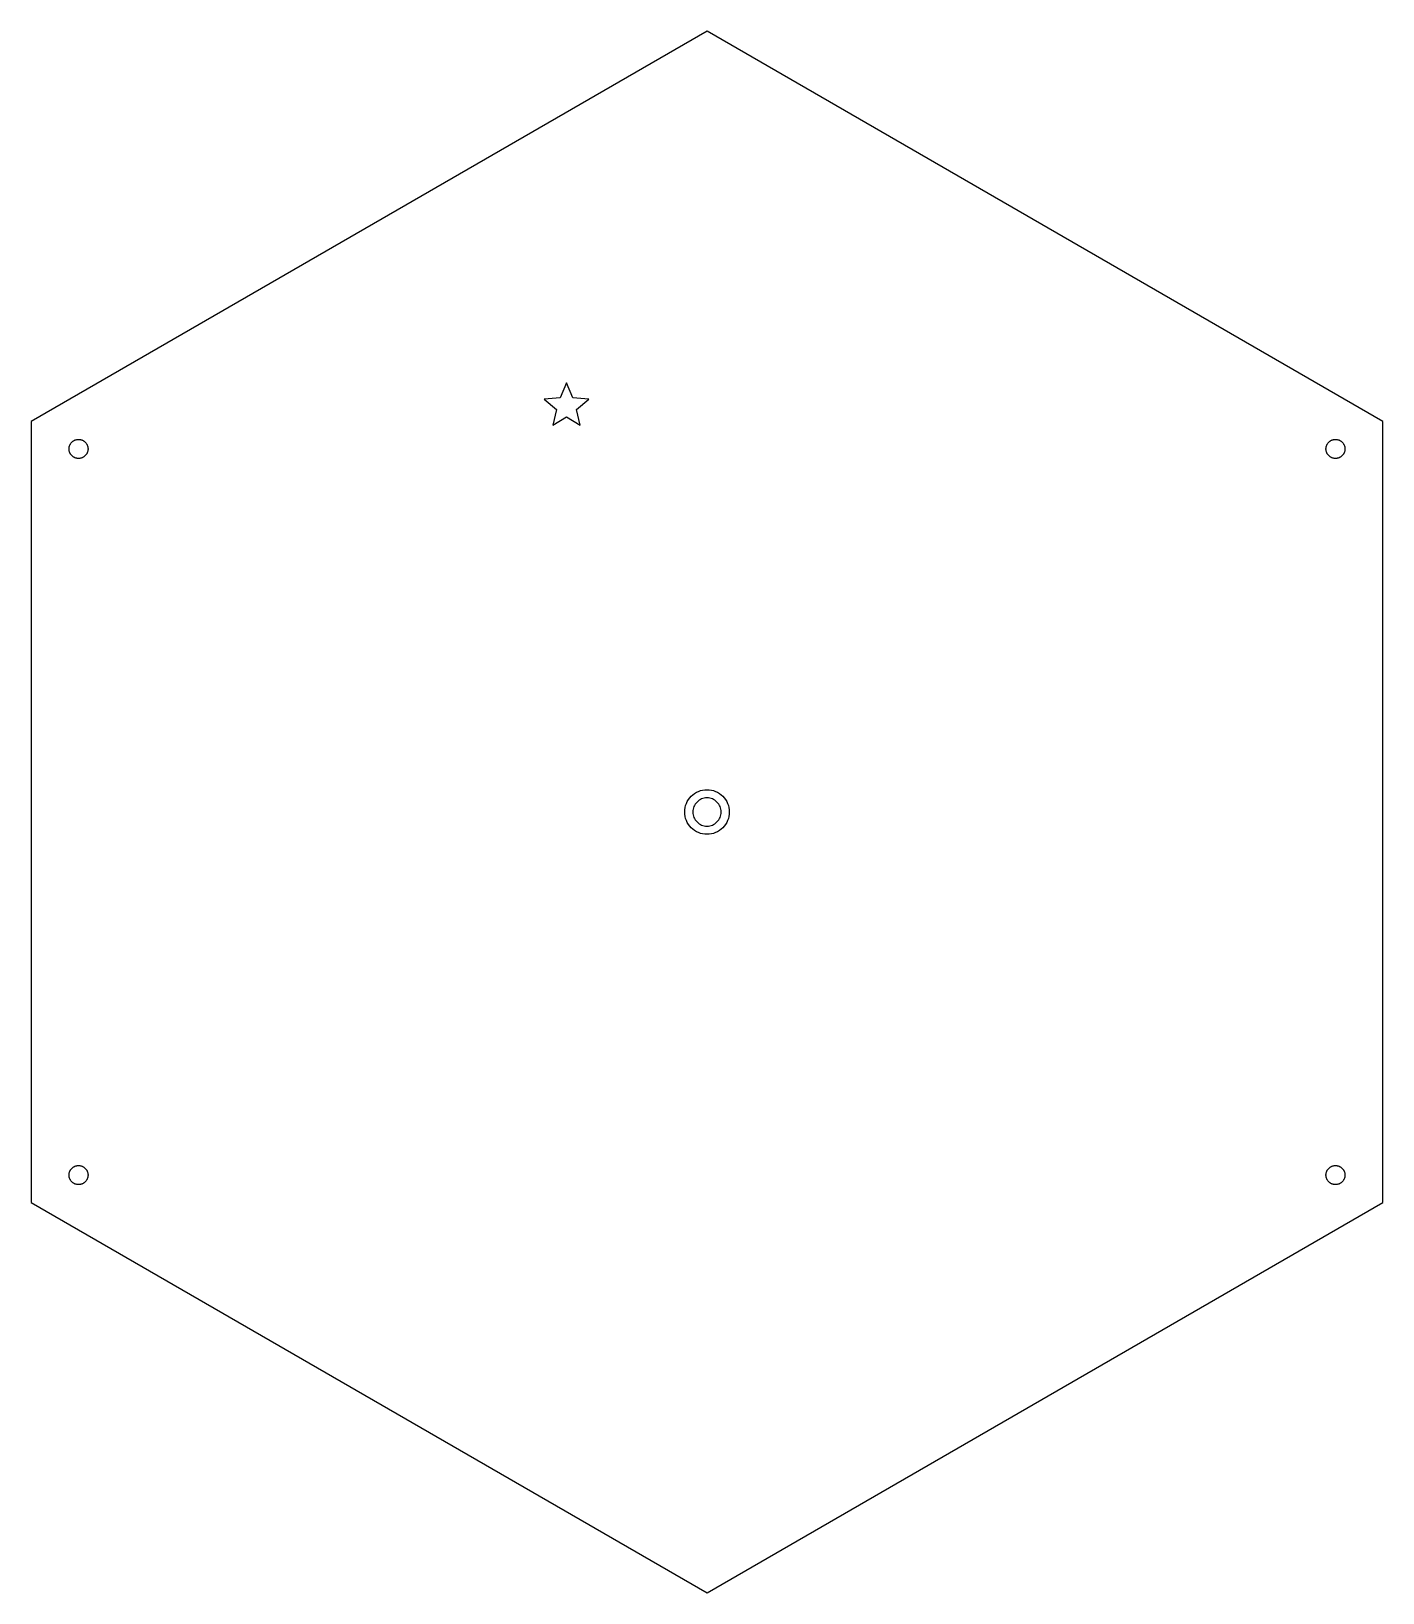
# Model space of a CAD drawing. Header units: millimetres. Extents: x -121 to 121, y -140 to 140.
import ezdxf

# ---------------------------------------------------------------- set-up
doc = ezdxf.new("R2010")
doc.units = ezdxf.units.MM
doc.layers.add('CUT', color=1, linetype='Continuous')
doc.layers.add('ENGRAVE', color=7, linetype='Continuous')

msp = doc.modelspace()

# ---------------------------------------------------------------- linework, layer by layer
at = {"layer": 'CUT'}
for points in [[(120.83, 69.76), (0, 139.52), (-120.83, 69.76), (-120.83, -69.76), (0, -139.52), (120.83, -69.76), (120.83, 69.76)], [(-110.67, 64.88), (-110.67, 64.79), (-110.68, 64.71), (-110.69, 64.63), (-110.71, 64.55), (-110.72, 64.47), (-110.75, 64.38), (-110.77, 64.31), (-110.8, 64.23), (-110.84, 64.15), (-110.87, 64.08), (-110.91, 64), (-110.96, 63.93), (-111.01, 63.87), (-111.06, 63.8), (-111.11, 63.74), (-111.17, 63.68), (-111.23, 63.62), (-111.29, 63.56), (-111.36, 63.51), (-111.43, 63.46), (-111.5, 63.42), (-111.57, 63.38), (-111.65, 63.34), (-111.72, 63.31), (-111.8, 63.28), (-111.88, 63.25), (-111.96, 63.23), (-112.04, 63.21), (-112.12, 63.2), (-112.21, 63.19), (-112.29, 63.18), (-112.37, 63.18), (-112.46, 63.18), (-112.54, 63.19), (-112.62, 63.2), (-112.7, 63.21), (-112.79, 63.23), (-112.87, 63.25), (-112.95, 63.28), (-113.02, 63.31), (-113.1, 63.34), (-113.17, 63.38), (-113.25, 63.42), (-113.32, 63.46), (-113.39, 63.51), (-113.45, 63.56), (-113.51, 63.62), (-113.57, 63.68), (-113.63, 63.74), (-113.69, 63.8), (-113.74, 63.87), (-113.79, 63.93), (-113.83, 64), (-113.87, 64.08), (-113.91, 64.15), (-113.94, 64.23), (-113.97, 64.31), (-114, 64.38), (-114.02, 64.47), (-114.04, 64.55), (-114.05, 64.63), (-114.06, 64.71), (-114.07, 64.79), (-114.07, 64.88), (-114.07, 64.96), (-114.06, 65.04), (-114.05, 65.13), (-114.04, 65.21), (-114.02, 65.29), (-114, 65.37), (-113.97, 65.45), (-113.94, 65.53), (-113.91, 65.61), (-113.87, 65.68), (-113.83, 65.75), (-113.79, 65.82), (-113.74, 65.89), (-113.69, 65.96), (-113.63, 66.02), (-113.57, 66.08), (-113.51, 66.14), (-113.45, 66.19), (-113.39, 66.24), (-113.32, 66.29), (-113.25, 66.34), (-113.17, 66.38), (-113.1, 66.42), (-113.02, 66.45), (-112.95, 66.48), (-112.87, 66.51), (-112.79, 66.53), (-112.7, 66.55), (-112.62, 66.56), (-112.54, 66.57), (-112.46, 66.58), (-112.37, 66.58), (-112.29, 66.58), (-112.21, 66.57), (-112.12, 66.56), (-112.04, 66.55), (-111.96, 66.53), (-111.88, 66.51), (-111.8, 66.48), (-111.72, 66.45), (-111.65, 66.42), (-111.57, 66.38), (-111.5, 66.34), (-111.43, 66.29), (-111.36, 66.24), (-111.29, 66.19), (-111.23, 66.14), (-111.17, 66.08), (-111.11, 66.02), (-111.06, 65.96), (-111.01, 65.89), (-110.96, 65.82), (-110.91, 65.75), (-110.87, 65.68), (-110.84, 65.61), (-110.8, 65.53), (-110.77, 65.45), (-110.75, 65.37), (-110.72, 65.29), (-110.71, 65.21), (-110.69, 65.13), (-110.68, 65.04), (-110.67, 64.96), (-110.67, 64.88)], [(114.07, 64.88), (114.07, 64.79), (114.06, 64.71), (114.05, 64.63), (114.04, 64.55), (114.02, 64.47), (114, 64.38), (113.97, 64.31), (113.94, 64.23), (113.91, 64.15), (113.87, 64.08), (113.83, 64), (113.79, 63.93), (113.74, 63.87), (113.69, 63.8), (113.63, 63.74), (113.57, 63.68), (113.51, 63.62), (113.45, 63.56), (113.39, 63.51), (113.32, 63.46), (113.25, 63.42), (113.17, 63.38), (113.1, 63.34), (113.02, 63.31), (112.95, 63.28), (112.87, 63.25), (112.79, 63.23), (112.7, 63.21), (112.62, 63.2), (112.54, 63.19), (112.46, 63.18), (112.37, 63.18), (112.29, 63.18), (112.21, 63.19), (112.12, 63.2), (112.04, 63.21), (111.96, 63.23), (111.88, 63.25), (111.8, 63.28), (111.72, 63.31), (111.65, 63.34), (111.57, 63.38), (111.5, 63.42), (111.43, 63.46), (111.36, 63.51), (111.29, 63.56), (111.23, 63.62), (111.17, 63.68), (111.11, 63.74), (111.06, 63.8), (111.01, 63.87), (110.96, 63.93), (110.91, 64), (110.87, 64.08), (110.84, 64.15), (110.8, 64.23), (110.77, 64.31), (110.75, 64.38), (110.72, 64.47), (110.71, 64.55), (110.69, 64.63), (110.68, 64.71), (110.67, 64.79), (110.67, 64.88), (110.67, 64.96), (110.68, 65.04), (110.69, 65.13), (110.71, 65.21), (110.72, 65.29), (110.75, 65.37), (110.77, 65.45), (110.8, 65.53), (110.84, 65.61), (110.87, 65.68), (110.91, 65.75), (110.96, 65.82), (111.01, 65.89), (111.06, 65.96), (111.11, 66.02), (111.17, 66.08), (111.23, 66.14), (111.29, 66.19), (111.36, 66.24), (111.43, 66.29), (111.5, 66.34), (111.57, 66.38), (111.65, 66.42), (111.72, 66.45), (111.8, 66.48), (111.88, 66.51), (111.96, 66.53), (112.04, 66.55), (112.12, 66.56), (112.21, 66.57), (112.29, 66.58), (112.37, 66.58), (112.46, 66.58), (112.54, 66.57), (112.62, 66.56), (112.7, 66.55), (112.79, 66.53), (112.87, 66.51), (112.95, 66.48), (113.02, 66.45), (113.1, 66.42), (113.17, 66.38), (113.25, 66.34), (113.32, 66.29), (113.39, 66.24), (113.45, 66.19), (113.51, 66.14), (113.57, 66.08), (113.63, 66.02), (113.69, 65.96), (113.74, 65.89), (113.79, 65.82), (113.83, 65.75), (113.87, 65.68), (113.91, 65.61), (113.94, 65.53), (113.97, 65.45), (114, 65.37), (114.02, 65.29), (114.04, 65.21), (114.05, 65.13), (114.06, 65.04), (114.07, 64.96), (114.07, 64.88)], [(-110.67, -64.88), (-110.67, -64.96), (-110.68, -65.04), (-110.69, -65.13), (-110.71, -65.21), (-110.72, -65.29), (-110.75, -65.37), (-110.77, -65.45), (-110.8, -65.53), (-110.84, -65.61), (-110.87, -65.68), (-110.91, -65.75), (-110.96, -65.82), (-111.01, -65.89), (-111.06, -65.96), (-111.11, -66.02), (-111.17, -66.08), (-111.23, -66.14), (-111.29, -66.19), (-111.36, -66.24), (-111.43, -66.29), (-111.5, -66.34), (-111.57, -66.38), (-111.65, -66.42), (-111.72, -66.45), (-111.8, -66.48), (-111.88, -66.51), (-111.96, -66.53), (-112.04, -66.55), (-112.12, -66.56), (-112.21, -66.57), (-112.29, -66.58), (-112.37, -66.58), (-112.46, -66.58), (-112.54, -66.57), (-112.62, -66.56), (-112.7, -66.55), (-112.79, -66.53), (-112.87, -66.51), (-112.95, -66.48), (-113.02, -66.45), (-113.1, -66.42), (-113.17, -66.38), (-113.25, -66.34), (-113.32, -66.29), (-113.39, -66.24), (-113.45, -66.19), (-113.51, -66.14), (-113.57, -66.08), (-113.63, -66.02), (-113.69, -65.96), (-113.74, -65.89), (-113.79, -65.82), (-113.83, -65.75), (-113.87, -65.68), (-113.91, -65.61), (-113.94, -65.53), (-113.97, -65.45), (-114, -65.37), (-114.02, -65.29), (-114.04, -65.21), (-114.05, -65.13), (-114.06, -65.04), (-114.07, -64.96), (-114.07, -64.88), (-114.07, -64.79), (-114.06, -64.71), (-114.05, -64.63), (-114.04, -64.55), (-114.02, -64.47), (-114, -64.38), (-113.97, -64.31), (-113.94, -64.23), (-113.91, -64.15), (-113.87, -64.08), (-113.83, -64), (-113.79, -63.93), (-113.74, -63.87), (-113.69, -63.8), (-113.63, -63.74), (-113.57, -63.68), (-113.51, -63.62), (-113.45, -63.56), (-113.39, -63.51), (-113.32, -63.46), (-113.25, -63.42), (-113.17, -63.38), (-113.1, -63.34), (-113.02, -63.31), (-112.95, -63.28), (-112.87, -63.25), (-112.79, -63.23), (-112.7, -63.21), (-112.62, -63.2), (-112.54, -63.19), (-112.46, -63.18), (-112.37, -63.18), (-112.29, -63.18), (-112.21, -63.19), (-112.12, -63.2), (-112.04, -63.21), (-111.96, -63.23), (-111.88, -63.25), (-111.8, -63.28), (-111.72, -63.31), (-111.65, -63.34), (-111.57, -63.38), (-111.5, -63.42), (-111.43, -63.46), (-111.36, -63.51), (-111.29, -63.56), (-111.23, -63.62), (-111.17, -63.68), (-111.11, -63.74), (-111.06, -63.8), (-111.01, -63.87), (-110.96, -63.93), (-110.91, -64), (-110.87, -64.08), (-110.84, -64.15), (-110.8, -64.23), (-110.77, -64.31), (-110.75, -64.38), (-110.72, -64.47), (-110.71, -64.55), (-110.69, -64.63), (-110.68, -64.71), (-110.67, -64.79), (-110.67, -64.88)], [(114.07, -64.88), (114.07, -64.96), (114.06, -65.04), (114.05, -65.13), (114.04, -65.21), (114.02, -65.29), (114, -65.37), (113.97, -65.45), (113.94, -65.53), (113.91, -65.61), (113.87, -65.68), (113.83, -65.75), (113.79, -65.82), (113.74, -65.89), (113.69, -65.96), (113.63, -66.02), (113.57, -66.08), (113.51, -66.14), (113.45, -66.19), (113.39, -66.24), (113.32, -66.29), (113.25, -66.34), (113.17, -66.38), (113.1, -66.42), (113.02, -66.45), (112.95, -66.48), (112.87, -66.51), (112.79, -66.53), (112.7, -66.55), (112.62, -66.56), (112.54, -66.57), (112.46, -66.58), (112.37, -66.58), (112.29, -66.58), (112.21, -66.57), (112.12, -66.56), (112.04, -66.55), (111.96, -66.53), (111.88, -66.51), (111.8, -66.48), (111.72, -66.45), (111.65, -66.42), (111.57, -66.38), (111.5, -66.34), (111.43, -66.29), (111.36, -66.24), (111.29, -66.19), (111.23, -66.14), (111.17, -66.08), (111.11, -66.02), (111.06, -65.96), (111.01, -65.89), (110.96, -65.82), (110.91, -65.75), (110.87, -65.68), (110.84, -65.61), (110.8, -65.53), (110.77, -65.45), (110.75, -65.37), (110.72, -65.29), (110.71, -65.21), (110.69, -65.13), (110.68, -65.04), (110.67, -64.96), (110.67, -64.88), (110.67, -64.79), (110.68, -64.71), (110.69, -64.63), (110.71, -64.55), (110.72, -64.47), (110.75, -64.38), (110.77, -64.31), (110.8, -64.23), (110.84, -64.15), (110.87, -64.08), (110.91, -64), (110.96, -63.93), (111.01, -63.87), (111.06, -63.8), (111.11, -63.74), (111.17, -63.68), (111.23, -63.62), (111.29, -63.56), (111.36, -63.51), (111.43, -63.46), (111.5, -63.42), (111.57, -63.38), (111.65, -63.34), (111.72, -63.31), (111.8, -63.28), (111.88, -63.25), (111.96, -63.23), (112.04, -63.21), (112.12, -63.2), (112.21, -63.19), (112.29, -63.18), (112.37, -63.18), (112.46, -63.18), (112.54, -63.19), (112.62, -63.2), (112.7, -63.21), (112.79, -63.23), (112.87, -63.25), (112.95, -63.28), (113.02, -63.31), (113.1, -63.34), (113.17, -63.38), (113.25, -63.42), (113.32, -63.46), (113.39, -63.51), (113.45, -63.56), (113.51, -63.62), (113.57, -63.68), (113.63, -63.74), (113.69, -63.8), (113.74, -63.87), (113.79, -63.93), (113.83, -64), (113.87, -64.08), (113.91, -64.15), (113.94, -64.23), (113.97, -64.31), (114, -64.38), (114.02, -64.47), (114.04, -64.55), (114.05, -64.63), (114.06, -64.71), (114.07, -64.79), (114.07, -64.88)]]:
    msp.add_lwpolyline(points, close=True, dxfattribs=at)
at = {"layer": 'ENGRAVE'}
for points in [[(-25.11, 76.7), (-26.23, 74.03), (-29.11, 73.8), (-26.91, 71.92), (-27.58, 69.1), (-25.11, 70.61), (-22.65, 69.1), (-23.32, 71.92), (-21.12, 73.8), (-24, 74.03), (-25.11, 76.7)], [(3.97, -0.39), (3.91, -0.78), (3.82, -1.16), (3.69, -1.53), (3.52, -1.88), (3.32, -2.22), (3.08, -2.53), (2.82, -2.82), (2.53, -3.08), (2.22, -3.32), (1.88, -3.52), (1.53, -3.69), (1.16, -3.82), (0.78, -3.91), (0.39, -3.97), (0, -3.99), (-0.39, -3.97), (-0.78, -3.91), (-1.16, -3.82), (-1.53, -3.69), (-1.88, -3.52), (-2.22, -3.32), (-2.53, -3.08), (-2.82, -2.82), (-3.08, -2.53), (-3.32, -2.22), (-3.52, -1.88), (-3.69, -1.53), (-3.82, -1.16), (-3.91, -0.78), (-3.97, -0.39), (-3.99, 0), (-3.97, 0.39), (-3.91, 0.78), (-3.82, 1.16), (-3.69, 1.53), (-3.52, 1.88), (-3.32, 2.22), (-3.08, 2.53), (-2.82, 2.82), (-2.53, 3.08), (-2.22, 3.32), (-1.88, 3.52), (-1.53, 3.69), (-1.16, 3.82), (-0.78, 3.91), (-0.39, 3.97), (0, 3.99), (0.39, 3.97), (0.78, 3.91), (1.16, 3.82), (1.53, 3.69), (1.88, 3.52), (2.22, 3.32), (2.53, 3.08), (2.82, 2.82), (3.08, 2.53), (3.32, 2.22), (3.52, 1.88), (3.69, 1.53), (3.82, 1.16), (3.91, 0.78), (3.97, 0.39), (3.99, 0), (3.97, -0.39)], [(2.51, 0.25), (2.47, 0.49), (2.41, 0.73), (2.33, 0.96), (2.22, 1.19), (2.1, 1.4), (1.95, 1.6), (1.78, 1.78), (1.6, 1.95), (1.4, 2.1), (1.19, 2.22), (0.96, 2.33), (0.73, 2.41), (0.49, 2.47), (0.25, 2.51), (0, 2.52), (-0.25, 2.51), (-0.49, 2.47), (-0.73, 2.41), (-0.96, 2.33), (-1.19, 2.22), (-1.4, 2.1), (-1.6, 1.95), (-1.78, 1.78), (-1.95, 1.6), (-2.1, 1.4), (-2.22, 1.19), (-2.33, 0.96), (-2.41, 0.73), (-2.47, 0.49), (-2.51, 0.25), (-2.52, 0), (-2.51, -0.25), (-2.47, -0.49), (-2.41, -0.73), (-2.33, -0.96), (-2.22, -1.19), (-2.1, -1.4), (-1.95, -1.6), (-1.78, -1.78), (-1.6, -1.95), (-1.4, -2.1), (-1.19, -2.22), (-0.96, -2.33), (-0.73, -2.41), (-0.49, -2.47), (-0.25, -2.51), (0, -2.52), (0.25, -2.51), (0.49, -2.47), (0.73, -2.41), (0.96, -2.33), (1.19, -2.22), (1.4, -2.1), (1.6, -1.95), (1.78, -1.78), (1.95, -1.6), (2.1, -1.4), (2.22, -1.19), (2.33, -0.96), (2.41, -0.73), (2.47, -0.49), (2.51, -0.25), (2.52, 0), (2.51, 0.25)]]:
    msp.add_lwpolyline(points, close=True, dxfattribs=at)

doc.saveas('drawing.dxf')
